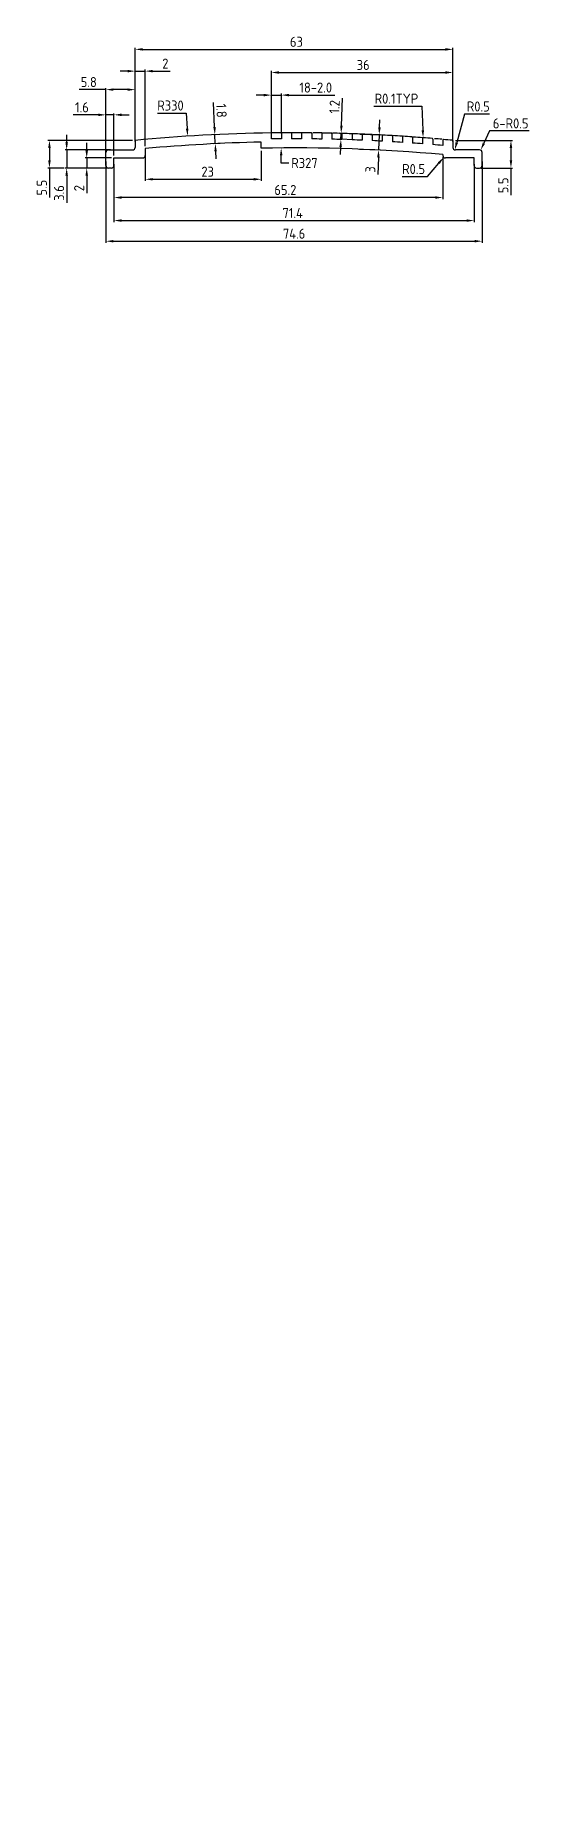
# Model space of a CAD drawing. Header units: millimetres. Extents: x 95 to 193, y -180 to 169.
import ezdxf

# ---------------------------------------------------------------- set-up
doc = ezdxf.new("R2010")
doc.units = ezdxf.units.MM
doc.header["$LTSCALE"] = 0.5
doc.layers.get('0').update_dxf_attribs({"lineweight": 25})
doc.layers.add('图层1', color=7, linetype='Continuous', lineweight=20)
doc.styles.get("Standard").update_dxf_attribs({"font": 'isocp2.shx'})
doc.dimstyles.new('比例1.5-1', dxfattribs={"dimtxt": 2, "dimasz": 1.5, "dimexe": 0.3, "dimexo": 0.5, "dimgap": 0.5, "dimtad": 1, "dimdsep": 46, "dimtxsty": 'Standard', "dimcen": 0, "dimclrd": 5, "dimclre": 5, "dimadec": 3, "dimazin": 2, "dimtfac": 1, "dimtmove": 0, "dimatfit": 3, "dimfxl": 0, "dimarcsym": 0})
doc.dimstyles.new('比例1.5-1$4', dxfattribs={"dimtxt": 2, "dimasz": 1.5, "dimexe": 0.3, "dimexo": 0.5, "dimgap": 0.5, "dimtad": 1, "dimtih": 1, "dimtoh": 1, "dimdsep": 46, "dimtxsty": 'Standard', "dimcen": 0, "dimclrd": 5, "dimclre": 5, "dimadec": 3, "dimazin": 2, "dimtfac": 1, "dimtofl": 0, "dimtmove": 0, "dimatfit": 3, "dimfxl": 0, "dimarcsym": 0})

# ---------------------------------------------------------------- blocks, each defined once
blk = doc.blocks.new('*D1')
at = {"layer": 'Defpoints', "color": 0}
for p in [(108.98, 144.92), (183.58, 144.92), (183.58, 128.59)]:
    blk.add_point(p, dxfattribs=at)
at = {"layer": '图层1', "color": 5, "lineweight": -2}
for p, q in [((108.98, 144.42), (108.98, 128.29)), ((183.58, 144.42), (183.58, 128.29)), ((110.48, 128.59), (182.08, 128.59))]:
    blk.add_line(p, q, dxfattribs=at)
at = {"layer": '图层1', "color": 5}
for points in [[(110.48, 128.84), (110.48, 128.34), (108.98, 128.59)], [(182.08, 128.84), (182.08, 128.34), (183.58, 128.59)]]:
    blk.add_solid(points, dxfattribs=at)
at = {"layer": '图层1', "color": 0, "insert": (146.28, 130.09), "char_height": 2, "attachment_point": 5}
blk.add_mtext('74.6', dxfattribs=at)
blk = doc.blocks.new('*D2')
at = {"layer": 'Defpoints', "color": 0}
for p in [(110.58, 144.37), (181.98, 144.37), (181.98, 132.69)]:
    blk.add_point(p, dxfattribs=at)
at = {"layer": '图层1', "color": 5, "lineweight": -2}
for p, q in [((110.58, 143.87), (110.58, 132.39)), ((181.98, 143.87), (181.98, 132.39)), ((112.08, 132.69), (180.48, 132.69))]:
    blk.add_line(p, q, dxfattribs=at)
at = {"layer": '图层1', "color": 5}
for points in [[(112.08, 132.94), (112.08, 132.44), (110.58, 132.69)], [(180.48, 132.94), (180.48, 132.44), (181.98, 132.69)]]:
    blk.add_solid(points, dxfattribs=at)
at = {"layer": '图层1', "color": 0, "insert": (146.01, 134.19), "char_height": 2, "attachment_point": 5}
blk.add_mtext('71.4', dxfattribs=at)
blk = doc.blocks.new('*D3')
at = {"layer": 'Defpoints', "color": 0}
for p in [(175.78, 145.79), (110.58, 139.47), (110.58, 137.26)]:
    blk.add_point(p, dxfattribs=at)
at = {"layer": '图层1', "color": 5, "lineweight": -2}
for p, q in [((175.78, 145.29), (175.78, 136.96)), ((110.58, 138.97), (110.58, 136.96)), ((174.28, 137.26), (112.08, 137.26))]:
    blk.add_line(p, q, dxfattribs=at)
at = {"layer": '图层1', "color": 5}
for points in [[(112.08, 137.51), (112.08, 137.01), (110.58, 137.26)], [(174.28, 137.51), (174.28, 137.01), (175.78, 137.26)]]:
    blk.add_solid(points, dxfattribs=at)
at = {"layer": '图层1', "color": 0, "insert": (144.56, 138.76), "char_height": 2, "attachment_point": 5}
blk.add_mtext('65.2', dxfattribs=at)
blk = doc.blocks.new('*D4')
at = {"layer": 'Defpoints', "color": 0}
for p in [(139.78, 147.06), (116.78, 146.3), (139.78, 140.89)]:
    blk.add_point(p, dxfattribs=at)
at = {"layer": '图层1', "color": 5, "lineweight": -2}
for p, q in [((116.78, 145.8), (116.78, 140.59)), ((139.78, 146.56), (139.78, 140.59)), ((118.28, 140.89), (138.28, 140.89))]:
    blk.add_line(p, q, dxfattribs=at)
at = {"layer": '图层1', "color": 5}
for points in [[(118.28, 141.14), (118.28, 140.64), (116.78, 140.89)], [(138.28, 141.14), (138.28, 140.64), (139.78, 140.89)]]:
    blk.add_solid(points, dxfattribs=at)
at = {"layer": '图层1', "color": 0, "insert": (129.15, 142.39), "char_height": 2, "attachment_point": 5}
blk.add_mtext('23', dxfattribs=at)
blk = doc.blocks.new('*D5')
at = {"layer": 'Defpoints', "color": 0}
for p in [(110.58, 145.12), (105.17, 143.12), (109.78, 143.12)]:
    blk.add_point(p, dxfattribs=at)
at = {"layer": '图层1', "color": 5, "lineweight": -2}
for p, q in [((105.17, 146.62), (105.17, 148.12)), ((110.08, 145.12), (104.87, 145.12)), ((105.17, 145.12), (105.17, 143.12)), ((109.28, 143.12), (104.87, 143.12)), ((105.17, 141.62), (105.17, 138.15))]:
    blk.add_line(p, q, dxfattribs=at)
at = {"layer": '图层1', "color": 5}
for points in [[(104.92, 146.62), (105.42, 146.62), (105.17, 145.12)], [(104.92, 141.62), (105.42, 141.62), (105.17, 143.12)]]:
    blk.add_solid(points, dxfattribs=at)
at = {"layer": '图层1', "color": 0, "insert": (103.67, 139.13), "char_height": 2, "attachment_point": 5, "rotation": 90}
blk.add_mtext('2', dxfattribs=at)
blk = doc.blocks.new('*D6')
at = {"layer": 'Defpoints', "color": 0}
for p in [(110.38, 146.72), (101.2, 143.12), (109.78, 143.12)]:
    blk.add_point(p, dxfattribs=at)
at = {"layer": '图层1', "color": 5, "lineweight": -2}
for p, q in [((101.2, 148.22), (101.2, 149.72)), ((109.88, 146.72), (100.9, 146.72)), ((101.2, 146.72), (101.2, 143.12)), ((109.28, 143.12), (100.9, 143.12)), ((101.2, 141.62), (101.2, 136.22))]:
    blk.add_line(p, q, dxfattribs=at)
at = {"layer": '图层1', "color": 5}
for points in [[(100.95, 148.22), (101.45, 148.22), (101.2, 146.72)], [(100.95, 141.62), (101.45, 141.62), (101.2, 143.12)]]:
    blk.add_solid(points, dxfattribs=at)
at = {"layer": '图层1', "color": 0, "insert": (99.7, 138.17), "char_height": 2, "attachment_point": 5, "rotation": 90}
blk.add_mtext('3.6', dxfattribs=at)
blk = doc.blocks.new('*D7')
at = {"layer": 'Defpoints', "color": 0}
for p in [(114.78, 148.62), (97.78, 143.12), (101.2, 143.12)]:
    blk.add_point(p, dxfattribs=at)
at = {"layer": '图层1', "color": 5, "lineweight": -2}
for p, q in [((114.28, 148.62), (97.48, 148.62)), ((97.78, 147.12), (97.78, 144.62)), ((100.7, 143.12), (97.48, 143.12)), ((97.78, 143.12), (97.78, 137.28))]:
    blk.add_line(p, q, dxfattribs=at)
at = {"layer": '图层1', "color": 5}
for points in [[(97.53, 147.12), (98.03, 147.12), (97.78, 148.62)], [(97.53, 144.62), (98.03, 144.62), (97.78, 143.12)]]:
    blk.add_solid(points, dxfattribs=at)
at = {"layer": '图层1', "color": 0, "insert": (96.28, 139.22), "char_height": 2, "attachment_point": 5, "rotation": 90}
blk.add_mtext('5.5', dxfattribs=at)
blk = doc.blocks.new('*D8')
at = {"layer": 'Defpoints', "color": 0}
for p in [(177.78, 148.62), (182.78, 143.12), (189.28, 143.12)]:
    blk.add_point(p, dxfattribs=at)
at = {"layer": '图层1', "color": 5, "lineweight": -2}
for p, q in [((178.28, 148.62), (189.58, 148.62)), ((189.28, 147.12), (189.28, 144.62)), ((183.28, 143.12), (189.58, 143.12)), ((189.28, 143.12), (189.28, 137.73))]:
    blk.add_line(p, q, dxfattribs=at)
at = {"layer": '图层1', "color": 5}
for points in [[(189.03, 147.12), (189.53, 147.12), (189.28, 148.62)], [(189.03, 144.62), (189.53, 144.62), (189.28, 143.12)]]:
    blk.add_solid(points, dxfattribs=at)
at = {"layer": '图层1', "color": 0, "insert": (187.78, 139.68), "char_height": 2, "attachment_point": 5, "rotation": 90}
blk.add_mtext('5.5', dxfattribs=at)
blk = doc.blocks.new('*D9')
at = {"layer": 'Defpoints', "color": 0}
for p in [(130.58, 149.75), (132.08, 149.82), (132.16, 148.02)]:
    blk.add_point(p, dxfattribs=at)
at = {"layer": '图层1', "color": 5, "lineweight": -2}
for p, q in [((130.52, 151.25), (130.31, 156.15)), ((131.58, 149.8), (130.28, 149.74)), ((131.66, 148), (130.36, 147.94)), ((130.66, 147.95), (130.58, 149.75)), ((130.72, 146.45), (130.79, 144.95))]:
    blk.add_line(p, q, dxfattribs=at)
at = {"layer": '图层1', "color": 5}
for points in [[(130.77, 151.26), (130.27, 151.24), (130.58, 149.75)], [(130.97, 146.46), (130.47, 146.44), (130.66, 147.95)]]:
    blk.add_solid(points, dxfattribs=at)
at = {"layer": '图层1', "color": 0, "insert": (131.88, 154.51), "char_height": 2, "attachment_point": 5, "rotation": 272.4653}
blk.add_mtext('1.8', dxfattribs=at)
blk = doc.blocks.new('*D10')
at = {"layer": 'Defpoints', "color": 0}
for p in [(158.73, 146.88), (158.84, 149.88), (163.05, 146.72)]:
    blk.add_point(p, dxfattribs=at)
at = {"layer": '图层1', "color": 5, "lineweight": -2}
for p, q in [((163.22, 151.22), (163.28, 152.72)), ((159.23, 146.86), (163.35, 146.71)), ((159.34, 149.87), (163.46, 149.71)), ((163.16, 149.72), (163.05, 146.72)), ((162.99, 145.22), (162.86, 141.84))]:
    blk.add_line(p, q, dxfattribs=at)
at = {"layer": '图层1', "color": 5}
for points in [[(162.97, 151.23), (163.47, 151.21), (163.16, 149.72)], [(162.74, 145.23), (163.24, 145.21), (163.05, 146.72)]]:
    blk.add_solid(points, dxfattribs=at)
at = {"layer": '图层1', "color": 0, "insert": (161.4, 142.84), "char_height": 2, "attachment_point": 5, "rotation": 87.8173}
blk.add_mtext('3', dxfattribs=at)
blk = doc.blocks.new('*D11')
at = {"layer": 'Defpoints', "color": 0}
for p in [(177.78, 166.68), (114.78, 147.87), (177.78, 147.87)]:
    blk.add_point(p, dxfattribs=at)
at = {"layer": '图层1', "color": 5, "lineweight": -2}
for p, q in [((114.78, 148.37), (114.78, 166.98)), ((116.28, 166.68), (176.28, 166.68)), ((177.78, 148.37), (177.78, 166.98))]:
    blk.add_line(p, q, dxfattribs=at)
at = {"layer": '图层1', "color": 5}
for points in [[(116.28, 166.93), (116.28, 166.43), (114.78, 166.68)], [(176.28, 166.93), (176.28, 166.43), (177.78, 166.68)]]:
    blk.add_solid(points, dxfattribs=at)
at = {"layer": '图层1', "color": 0, "insert": (146.75, 168.18), "char_height": 2, "attachment_point": 5}
blk.add_mtext('63', dxfattribs=at)
blk = doc.blocks.new('*D12')
at = {"layer": 'Defpoints', "color": 0}
for p in [(177.78, 162.09), (177.78, 153.8), (141.78, 149.99)]:
    blk.add_point(p, dxfattribs=at)
at = {"layer": '图层1', "color": 5, "lineweight": -2}
for p, q in [((141.78, 150.49), (141.78, 162.39)), ((143.28, 162.09), (176.28, 162.09)), ((177.78, 154.3), (177.78, 162.39))]:
    blk.add_line(p, q, dxfattribs=at)
at = {"layer": '图层1', "color": 5}
for points in [[(143.28, 162.34), (143.28, 161.84), (141.78, 162.09)], [(176.28, 162.34), (176.28, 161.84), (177.78, 162.09)]]:
    blk.add_solid(points, dxfattribs=at)
at = {"layer": '图层1', "color": 0, "insert": (159.98, 163.59), "char_height": 2, "attachment_point": 5}
blk.add_mtext('36', dxfattribs=at)
blk = doc.blocks.new('*D13')
at = {"layer": 'Defpoints', "color": 0}
for p in [(143.78, 157.6), (141.78, 149.44), (143.78, 149.46)]:
    blk.add_point(p, dxfattribs=at)
at = {"layer": '图层1', "color": 5, "lineweight": -2}
for p, q in [((140.28, 157.6), (138.78, 157.6)), ((141.78, 149.94), (141.78, 157.9)), ((141.78, 157.6), (143.78, 157.6)), ((143.78, 149.96), (143.78, 157.9)), ((145.28, 157.6), (154.38, 157.6))]:
    blk.add_line(p, q, dxfattribs=at)
at = {"layer": '图层1', "color": 5}
for points in [[(140.28, 157.85), (140.28, 157.35), (141.78, 157.6)], [(145.28, 157.85), (145.28, 157.35), (143.78, 157.6)]]:
    blk.add_solid(points, dxfattribs=at)
at = {"layer": '图层1', "color": 0, "insert": (150.58, 159.1), "char_height": 2, "attachment_point": 5}
blk.add_mtext('18-2.0', dxfattribs=at)
blk = doc.blocks.new('*D14')
at = {"layer": 'Defpoints', "color": 0}
for p in [(171.87, 149.13), (171.88, 149.03)]:
    blk.add_point(p, dxfattribs=at)
at = {"layer": '图层1', "color": 5, "lineweight": -2}
for p, q in [((162.08, 155.4), (171.58, 155.4)), ((171.58, 155.4), (171.8, 150.63))]:
    blk.add_line(p, q, dxfattribs=at)
at = {"layer": '图层1', "color": 5}
blk.add_solid([(172.05, 150.64), (171.55, 150.62), (171.87, 149.13)], dxfattribs=at)
at = {"layer": '图层1', "color": 0, "insert": (166.58, 156.9), "char_height": 2, "attachment_point": 5}
blk.add_mtext('R0.1TYP', dxfattribs=at)
blk = doc.blocks.new('*D15')
at = {"layer": 'Defpoints', "color": 0}
for p in [(175.95, 145.24), (176.28, 145.62)]:
    blk.add_point(p, dxfattribs=at)
at = {"layer": '图层1', "color": 5, "lineweight": -2}
for p, q in [((172.72, 141.42), (174.98, 144.09)), ((167.74, 141.42), (172.72, 141.42))]:
    blk.add_line(p, q, dxfattribs=at)
at = {"layer": '图层1', "color": 5}
blk.add_solid([(174.79, 144.25), (175.17, 143.93), (175.95, 145.24)], dxfattribs=at)
at = {"layer": '图层1', "color": 0, "insert": (169.98, 142.92), "char_height": 2, "attachment_point": 5}
blk.add_mtext('R0.5', dxfattribs=at)
blk = doc.blocks.new('*D16')
at = {"layer": 'Defpoints', "color": 0}
for p in [(183.08, 146.22), (183.28, 146.67)]:
    blk.add_point(p, dxfattribs=at)
at = {"layer": '图层1', "color": 5, "lineweight": -2}
for p, q in [((185.01, 150.48), (183.9, 148.04)), ((192.92, 150.48), (185.01, 150.48))]:
    blk.add_line(p, q, dxfattribs=at)
at = {"layer": '图层1', "color": 5}
blk.add_solid([(183.68, 148.14), (184.13, 147.93), (183.28, 146.67)], dxfattribs=at)
at = {"layer": '图层1', "color": 0, "insert": (189.22, 151.98), "char_height": 2, "attachment_point": 5}
blk.add_mtext('6-R0.5', dxfattribs=at)
blk = doc.blocks.new('*D17')
at = {"layer": 'Defpoints', "color": 0}
for p in [(178.28, 147.22), (178.15, 146.73)]:
    blk.add_point(p, dxfattribs=at)
at = {"layer": '图层1', "color": 5, "lineweight": -2}
for p, q in [((180.06, 153.84), (178.53, 148.18)), ((185.04, 153.84), (180.06, 153.84))]:
    blk.add_line(p, q, dxfattribs=at)
at = {"layer": '图层1', "color": 5}
blk.add_solid([(178.29, 148.25), (178.78, 148.12), (178.15, 146.73)], dxfattribs=at)
at = {"layer": '图层1', "color": 0, "insert": (182.8, 155.34), "char_height": 2, "attachment_point": 5}
blk.add_mtext('R0.5', dxfattribs=at)
blk = doc.blocks.new('*D18')
at = {"layer": 'Defpoints', "color": 0}
for p in [(125.18, 149.45), (146.28, -179.88)]:
    blk.add_point(p, dxfattribs=at)
at = {"layer": '图层1', "color": 5, "lineweight": -2}
for p, q in [((119.18, 154.03), (124.88, 154.03)), ((124.88, 154.03), (125.08, 150.95))]:
    blk.add_line(p, q, dxfattribs=at)
at = {"layer": '图层1', "color": 5}
blk.add_solid([(125.33, 150.96), (124.83, 150.93), (125.18, 149.45)], dxfattribs=at)
at = {"layer": '图层1', "color": 0, "insert": (121.78, 155.53), "char_height": 2, "attachment_point": 5}
blk.add_mtext('R330', dxfattribs=at)
blk = doc.blocks.new('*D19')
at = {"layer": 'Defpoints', "color": 0}
for p in [(143.72, 147.11), (146.28, -179.88)]:
    blk.add_point(p, dxfattribs=at)
at = {"layer": '图层1', "color": 5, "lineweight": -2}
for p, q in [((143.74, 144.11), (143.73, 145.61)), ((145.24, 144.11), (143.74, 144.11))]:
    blk.add_line(p, q, dxfattribs=at)
at = {"layer": '图层1', "color": 5}
blk.add_solid([(143.98, 145.61), (143.48, 145.61), (143.72, 147.11)], dxfattribs=at)
at = {"layer": '图层1', "color": 0, "insert": (148.34, 144.11), "char_height": 2, "attachment_point": 5}
blk.add_mtext('R327', dxfattribs=at)
blk = doc.blocks.new('*D20')
at = {"layer": 'Defpoints', "color": 0}
for p in [(155.61, 150.01), (158.78, 148.68), (158.82, 149.89)]:
    blk.add_point(p, dxfattribs=at)
at = {"layer": '图层1', "color": 5, "lineweight": -2}
for p, q in [((155.67, 151.51), (155.88, 156.97)), ((158.28, 148.7), (155.27, 148.82)), ((158.32, 149.9), (155.31, 150.02)), ((155.51, 147.31), (155.45, 145.81)), ((155.57, 148.8), (155.61, 150.01))]:
    blk.add_line(p, q, dxfattribs=at)
at = {"layer": '图层1', "color": 5}
for points in [[(155.42, 151.52), (155.92, 151.5), (155.61, 150.01)], [(155.26, 147.32), (155.76, 147.3), (155.57, 148.8)]]:
    blk.add_solid(points, dxfattribs=at)
at = {"layer": '图层1', "color": 0, "insert": (154.31, 155.27), "char_height": 2, "attachment_point": 5, "rotation": 87.8173}
blk.add_mtext('1.2', dxfattribs=at)
blk = doc.blocks.new('*D21')
at = {"layer": 'Defpoints', "color": 0}
for p in [(114.78, 162.36), (114.78, 147.87), (116.78, 146.99)]:
    blk.add_point(p, dxfattribs=at)
at = {"layer": '图层1', "color": 5, "lineweight": -2}
for p, q in [((113.28, 162.36), (111.78, 162.36)), ((114.78, 148.37), (114.78, 162.66)), ((114.78, 162.36), (116.78, 162.36)), ((116.78, 147.49), (116.78, 162.66)), ((118.28, 162.36), (121.75, 162.36))]:
    blk.add_line(p, q, dxfattribs=at)
at = {"layer": '图层1', "color": 5}
for points in [[(113.28, 162.61), (113.28, 162.11), (114.78, 162.36)], [(118.28, 162.61), (118.28, 162.11), (116.78, 162.36)]]:
    blk.add_solid(points, dxfattribs=at)
at = {"layer": '图层1', "color": 0, "insert": (120.76, 163.86), "char_height": 2, "attachment_point": 5}
blk.add_mtext('2', dxfattribs=at)
blk = doc.blocks.new('*D22')
at = {"layer": 'Defpoints', "color": 0}
for p in [(114.78, 158.69), (114.78, 155.98), (108.98, 144.92)]:
    blk.add_point(p, dxfattribs=at)
at = {"layer": '图层1', "color": 5, "lineweight": -2}
for p, q in [((108.98, 158.69), (103.68, 158.69)), ((108.98, 145.42), (108.98, 158.99)), ((113.28, 158.69), (110.48, 158.69)), ((114.78, 156.48), (114.78, 158.99))]:
    blk.add_line(p, q, dxfattribs=at)
at = {"layer": '图层1', "color": 5}
for points in [[(110.48, 158.94), (110.48, 158.44), (108.98, 158.69)], [(113.28, 158.94), (113.28, 158.44), (114.78, 158.69)]]:
    blk.add_solid(points, dxfattribs=at)
at = {"layer": '图层1', "color": 0, "insert": (105.58, 160.19), "char_height": 2, "attachment_point": 5}
blk.add_mtext('5.8', dxfattribs=at)
blk = doc.blocks.new('*D23')
at = {"layer": 'Defpoints', "color": 0}
for p in [(108.98, 153.68), (108.98, 153.28), (110.58, 145.12)]:
    blk.add_point(p, dxfattribs=at)
at = {"layer": '图层1', "color": 5, "lineweight": -2}
for p, q in [((108.98, 153.78), (108.98, 153.98)), ((110.58, 145.62), (110.58, 153.98)), ((107.48, 153.68), (102.48, 153.68)), ((110.58, 153.68), (108.98, 153.68)), ((112.08, 153.68), (113.58, 153.68))]:
    blk.add_line(p, q, dxfattribs=at)
at = {"layer": '图层1', "color": 5}
for points in [[(107.48, 153.93), (107.48, 153.43), (108.98, 153.68)], [(112.08, 153.93), (112.08, 153.43), (110.58, 153.68)]]:
    blk.add_solid(points, dxfattribs=at)
at = {"layer": '图层1', "color": 0, "insert": (104.23, 155.18), "char_height": 2, "attachment_point": 5}
blk.add_mtext('1.6', dxfattribs=at)

msp = doc.modelspace()

# ---------------------------------------------------------------- linework, layer by layer
for p, q in [((114.775, 148.617), (114.775, 147.217)), ((116.775, 146.992), (116.775, 145.617)), ((139.775, 147.056), (139.775, 148.256)), ((141.775, 148.889), (141.775, 149.992)), ((143.775, 150.015), (143.775, 148.911)), ((145.775, 150.023), (145.775, 148.92)), ((147.775, 150.02), (147.775, 148.917)), ((149.775, 150.007), (149.775, 148.902)), ((151.775, 149.977), (151.775, 148.874)), ((153.775, 149.941), (153.775, 148.835)), ((155.775, 149.884), (155.775, 148.783)), ((157.775, 149.827), (157.775, 148.719)), ((159.775, 149.744), (159.775, 148.643)), ((161.775, 149.664), (161.775, 148.555)), ((163.775, 149.554), (163.775, 148.454)), ((165.775, 149.453), (165.775, 148.342)), ((167.775, 149.316), (167.775, 148.217)), ((169.775, 149.193), (169.775, 148.079)), ((171.775, 149.029), (171.775, 147.93)), ((173.775, 148.884), (173.775, 147.768)), ((175.775, 148.693), (175.775, 147.594)), ((177.775, 148.617), (177.775, 148.553)), ((177.775, 148.526), (177.775, 147.217)), ((108.975, 143.617), (108.975, 146.217)), ((109.475, 146.717), (114.275, 146.717)), ((110.575, 145.117), (116.275, 145.117)), ((110.575, 143.617), (110.575, 145.117)), ((175.775, 145.787), (175.775, 145.617)), ((181.975, 145.117), (176.275, 145.117)), ((183.075, 146.717), (178.275, 146.717)), ((181.975, 143.617), (181.975, 145.117)), ((183.575, 143.617), (183.575, 146.217)), ((110.075, 143.117), (109.475, 143.117)), ((182.475, 143.117), (183.075, 143.117))]:
    msp.add_line(p, q)
for centre, radius, start, end in [((114.275, 147.217), 0.5, 270, 0), ((146.275, -179.88), 330.004, 90.79869, 95.47742), ((114.875, 148.526), 0.1, 95.46164, 180), ((146.275, -179.88), 328.2, 91.13482, 95.15695), ((146.275, -179.88), 327, 84.82408, 91.13898), ((141.675, 149.992), 0.1, 0, 90.79893), ((146.275, -179.88), 330.004, 90.78132, 90.7946), ((146.275, -179.88), 328.8, 90.43565, 90.78418), ((143.875, 150.015), 0.1, 90.41682, 180), ((146.275, -179.88), 330.004, 90.1042, 90.41682), ((145.675, 150.023), 0.1, 360, 90.1042), ((146.275, -179.88), 330.004, 90.10417, 90.1042), ((146.275, -179.88), 328.8, 89.73861, 90.08713), ((147.875, 150.02), 0.1, 89.72212, 180), ((146.275, -179.88), 330.004, 89.4095, 89.7222), ((149.675, 150.007), 0.1, 0, 89.4095), ((146.275, -179.88), 328.8, 89.04154, 89.39009), ((151.875, 149.977), 0.1, 89.02738, 180), ((146.275, -179.88), 330.004, 89.02738, 89.02767), ((146.275, -179.88), 330.004, 88.7147, 89.02738), ((153.675, 149.941), 0.1, 0, 88.7147), ((146.275, -179.88), 328.8, 88.34433, 88.69296), ((155.875, 149.884), 0.1, 88.33249, 180), ((146.275, -179.88), 330.004, 88.33249, 88.333), ((146.275, -179.88), 330.004, 88.01972, 88.33249), ((157.675, 149.827), 0.1, 0, 88.01972), ((146.275, -179.88), 328.8, 87.64687, 87.99563), ((159.875, 149.744), 0.1, 87.63736, 180), ((146.275, -179.88), 330.004, 87.32444, 87.63736), ((161.675, 149.664), 0.1, 0, 87.32444), ((146.275, -179.88), 328.8, 86.94906, 87.29801), ((163.875, 149.554), 0.1, 86.94188, 180), ((146.275, -179.88), 330.004, 86.62878, 86.94188), ((165.675, 149.453), 0.1, 0, 86.62878), ((146.275, -179.88), 328.8, 86.25079, 86.59999), ((167.875, 149.316), 0.1, 86.24595, 180), ((146.275, -179.88), 330.004, 85.93261, 86.24595), ((146.275, -179.88), 330.004, 85.93261, 86.24595), ((169.675, 149.193), 0.1, 0, 85.93261), ((146.275, -179.88), 328.8, 85.55197, 85.90146), ((171.875, 149.029), 0.1, 85.54947, 180), ((146.275, -179.88), 330.004, 85.23584, 85.54947), ((173.675, 148.884), 0.1, 0, 85.23584), ((146.275, -179.88), 328.8, 84.85249, 85.20232), ((175.875, 148.693), 0.1, 84.85232, 180), ((146.275, -179.88), 330.004, 84.53836, 84.85232), ((177.675, 148.526), 0.1, 0, 84.53836), ((146.275, -179.88), 330.004, 84.52258, 84.53204), ((178.275, 147.217), 0.5, 180, 270), ((109.475, 146.217), 0.5, 90, 180), ((109.475, 143.617), 0.5, 180, 270), ((110.075, 143.617), 0.5, 270, 0), ((116.275, 145.617), 0.5, 270, 0), ((176.275, 145.617), 0.5, 180, 270), ((182.475, 143.617), 0.5, 180, 270), ((183.075, 146.217), 0.5, 0, 90), ((183.075, 143.617), 0.5, 270, 0)]:
    msp.add_arc(centre, radius, start, end)
at = {"color": 1}
for start, end in [(90.44308, 90.78132), (89.7334, 90.07042), (89.04487, 89.34903), (88.35309, 88.6723), (87.65275, 87.98181), (86.94794, 87.28338), (86.26893, 86.61432), (85.57432, 85.89407), (84.90317, 85.16487)]:
    msp.add_arc((146.275, -179.88), 330.004, start, end, dxfattribs=at)

# ---------------------------------------------------------------- dimensions: what is measured, and where the dimension line sits
at = {"layer": '图层1'}
for base, p1, p2, picture, middle in [((177.775, 166.684), (114.775, 147.872), (177.775, 147.872), '*D11', (146.754, 166.684)), ((114.775, 162.359), (116.775, 146.992), (114.775, 147.872), '*D21', (120.761, 162.359)), ((177.775, 162.087), (141.775, 149.992), (177.775, 153.805), '*D12', (159.978, 162.087)), ((114.775, 158.69), (108.975, 144.917), (114.775, 155.975), '*D22', (105.575, 158.69)), ((108.975, 153.68), (110.575, 145.117), (108.975, 153.277), '*D23', (104.226, 153.68)), ((139.775, 140.887), (116.775, 146.305), (139.775, 147.056), '*D4', (129.154, 140.887)), ((110.575, 137.258), (175.775, 145.787), (110.575, 139.467), '*D3', (144.56, 137.258)), ((181.975, 132.691), (110.575, 144.367), (181.975, 144.367), '*D2', (146.014, 132.691))]:
    dim = msp.add_linear_dim(base=base, p1=p1, p2=p2, dimstyle='比例1.5-1', dxfattribs=at)
    dim.commit()
    dim.dimension.update_dxf_attribs({"geometry": picture, "text_midpoint": middle, "dimtype": 160})
dim = msp.add_linear_dim(base=(143.775, 157.602), p1=(141.775, 149.441), p2=(143.775, 149.463), text='18-2.0', dimstyle='比例1.5-1', dxfattribs=at)
dim.commit()
dim.dimension.update_dxf_attribs({"geometry": '*D13', "text_midpoint": (150.576, 157.602), "dimtype": 160})
for center, mpoint, text, picture, middle in [((171.875, 149.029), (171.871, 149.129), 'R0.1TYP', '*D14', (166.582, 155.398)), ((183.075, 146.217), (183.283, 146.672), '6-R0.5', '*D16', (189.215, 150.476))]:
    dim = msp.add_radius_dim(center=center, mpoint=mpoint, text=text, dimstyle='比例1.5-1$4', dxfattribs=at)
    dim.commit()
    dim.dimension.update_dxf_attribs({"geometry": picture, "text_midpoint": middle, "dimtype": 164})
for mpoint, picture, middle in [((125.178, 149.449), '*D18', (121.784, 154.03)), ((143.722, 147.11), '*D19', (148.345, 144.11))]:
    dim = msp.add_radius_dim(center=(146.275, -179.88), mpoint=mpoint, dimstyle='比例1.5-1$4', dxfattribs=at)
    dim.commit()
    dim.dimension.update_dxf_attribs({"geometry": picture, "text_midpoint": middle, "dimtype": 164})
for base, p1, p2, angle, picture, middle, dimtype in [((130.581, 149.754), (132.158, 148.017), (132.08, 149.819), 92.4653, '*D9', (130.379, 154.45), 161), ((155.612, 150.008), (158.775, 148.683), (158.821, 149.885), 87.81728, '*D20', (155.811, 155.211), 161), ((163.047, 146.718), (158.844, 149.885), (158.73, 146.883), 267.81728, '*D10', (162.897, 142.78), 161), ((97.781, 143.117), (114.775, 148.617), (101.202, 143.117), 90, '*D7', (97.781, 139.217), 160), ((101.202, 143.117), (110.378, 146.717), (109.775, 143.117), 90, '*D6', (101.202, 138.168), 160), ((105.168, 143.117), (110.575, 145.117), (109.775, 143.117), 90, '*D5', (105.168, 139.132), 160), ((189.282, 143.117), (177.775, 148.617), (182.775, 143.117), 90, '*D8', (189.282, 139.676), 160)]:
    dim = msp.add_linear_dim(base=base, p1=p1, p2=p2, angle=angle, dimstyle='比例1.5-1', dxfattribs=at)
    dim.commit()
    dim.dimension.update_dxf_attribs({"geometry": picture, "text_midpoint": middle, "dimtype": dimtype})
dim = msp.add_radius_dim(center=(178.275, 147.217), mpoint=(178.146, 146.734), dimstyle='比例1.5-1$4', override={"dimtmove": 1}, dxfattribs=at)
dim.commit()
dim.dimension.update_dxf_attribs({"geometry": '*D17', "text_midpoint": (180.056, 153.84), "dimtype": 164})
dim = msp.add_linear_dim(base=(183.575, 128.594), p1=(108.975, 144.917), p2=(183.575, 144.917), dimstyle='比例1.5-1', dxfattribs=at)
dim.commit()
dim.dimension.update_dxf_attribs({"geometry": '*D1', "text_midpoint": (146.275, 130.094)})
dim = msp.add_radius_dim(center=(176.275, 145.617), mpoint=(175.952, 145.236), dimstyle='比例1.5-1$4', dxfattribs=at)
dim.commit()
dim.dimension.update_dxf_attribs({"geometry": '*D15', "text_midpoint": (169.98, 141.42)})

doc.saveas('drawing.dxf')
